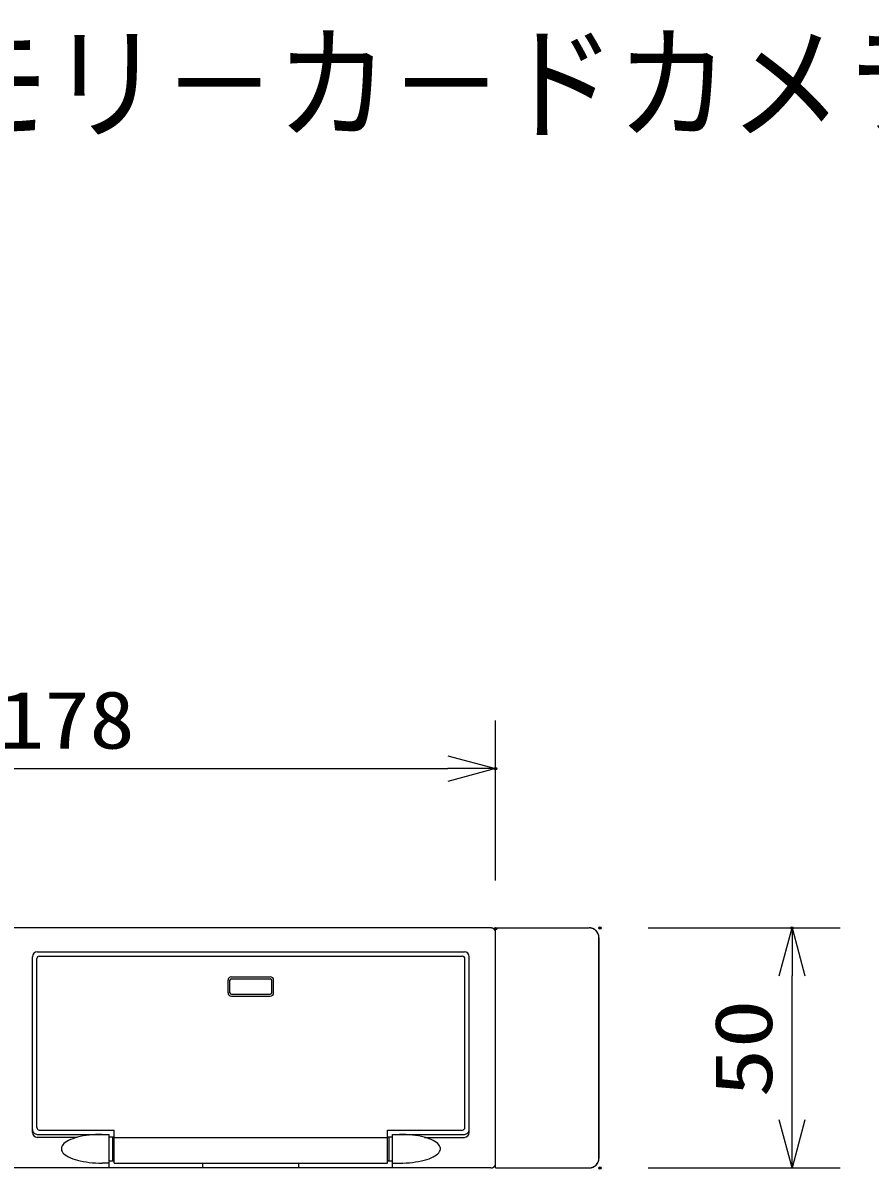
# Model space of a CAD drawing. Units: millimetres, scale not verified. Extents: x -63 to 63, y -57 to 57.
# Drawn here: x -27.15 to 8.15, y 9.6 to 57.35 of the extents above; entities that cross this region are included whole.
import ezdxf
from ezdxf.enums import TextEntityAlignment as Align

# ---------------------------------------------------------------- set-up
doc = ezdxf.new("R2010")
doc.units = ezdxf.units.MM
doc.header["$LTSCALE"] = 0.190236
doc.header["$PDMODE"] = 32
doc.header["$PDSIZE"] = 0.0951
for name, color, linetype in [('0-0_MOJI1', 2, 'Continuous'), ('0-2_GAIKEI', 1, 'Continuous'), ('0-3_WAKU', 7, 'Continuous')]:
    doc.layers.add(name, color=color, linetype=linetype)
doc.styles.add('ＭＳ ゴシック', font='')
doc.styles.get('ＭＳ ゴシック').set_extended_font_data('MS Gothic')

# ---------------------------------------------------------------- blocks, each defined once
blk = doc.blocks.new('_OPEN30')
at = {"layer": '0-3_WAKU'}
blk.add_line((0, 0), (-1, 0), dxfattribs=at)
blk.add_lwpolyline([(-1, 0.26795), (0, 0), (-1, -0.26795)], dxfattribs=at)

msp = doc.modelspace()

# ---------------------------------------------------------------- linework, layer by layer
at = {"layer": '0-2_GAIKEI', "color": 3}
for p, q in [((-7.4529, 21.6199), (-7.4529, 28.2901)), ((-41.053, 26.2901), (-9.4529, 26.2901)), ((-1.1016, 19.6517), (6.8984, 19.6517)), ((4.8984, 11.6517), (4.8984, 17.6517)), ((-1.1016, 9.6517), (6.8984, 9.6517))]:
    msp.add_line(p, q, dxfattribs=at)
at = {"layer": '0-2_GAIKEI', "color": 7}
for p, q in [((-7.6531, 19.6517), (-42.8528, 19.6517)), ((-7.6448, 19.6516), (-7.6531, 19.6517)), ((-7.4529, 19.6517), (-3.5527, 19.6517)), ((-7.4529, 9.6517), (-7.4529, 19.6517)), ((-3.1529, 19.2518), (-3.1529, 10.0517)), ((-3.1529, 19.2348), (-3.1529, 19.2518)), ((-3.1532, 10.0351), (-3.1529, 10.0517)), ((-7.6531, 9.6517), (-42.8528, 9.6517)), ((-7.453, 9.8427), (-7.4529, 9.8509)), ((-7.4529, 9.6517), (-3.5527, 9.6517))]:
    msp.add_line(p, q, dxfattribs=at)
at = {"layer": '0-2_GAIKEI'}
for p, q in [((-26.5512, 18.6519), (-8.7533, 18.6519)), ((-26.7514, 11.126), (-26.7514, 18.4516)), ((-26.5709, 11.3315), (-26.5709, 18.3716)), ((-26.4714, 18.4719), (-8.8333, 18.4719)), ((-8.7336, 11.3315), (-8.7336, 18.3716)), ((-8.5531, 11.126), (-8.5531, 18.4516)), ((-18.6035, 16.9514), (-18.6035, 17.4721)), ((-18.5235, 16.9514), (-18.5235, 17.4721)), ((-18.4642, 17.6122), (-16.8435, 17.6122)), ((-18.4642, 17.5324), (-16.8435, 17.5324)), ((-16.7841, 16.9514), (-16.7841, 17.4721)), ((-16.7042, 16.9514), (-16.7042, 17.4721)), ((-18.4642, 16.8926), (-16.8435, 16.8926)), ((-18.4642, 16.8121), (-16.8435, 16.8121)), ((-26.5512, 11.0515), (-23.5512, 11.0515)), ((-26.4714, 11.2315), (-23.3514, 11.2315)), ((-24.6414, 10.9829), (-24.7599, 10.9586)), ((-24.5174, 11.003), (-24.6414, 10.9829)), ((-24.3894, 11.0206), (-24.5174, 11.003)), ((-24.2584, 11.0345), (-24.3894, 11.0206)), ((-24.124, 11.0437), (-24.2584, 11.0345)), ((-23.9882, 11.0495), (-24.124, 11.0437)), ((-23.8512, 11.0515), (-23.9882, 11.0495)), ((-23.5512, 9.6517), (-23.5512, 11.0515)), ((-23.3514, 9.8509), (-23.3514, 11.2315)), ((-11.9535, 11.2315), (-8.8333, 11.2315)), ((-11.9535, 9.8509), (-11.9535, 11.2315)), ((-11.7535, 9.6517), (-11.7535, 11.0515)), ((-11.7535, 11.0515), (-8.7533, 11.0515)), ((-11.3169, 11.0495), (-11.4533, 11.0515)), ((-11.1807, 11.0437), (-11.3169, 11.0495)), ((-11.0463, 11.0345), (-11.1807, 11.0437)), ((-10.9151, 11.0206), (-11.0463, 11.0345)), ((-10.7871, 11.003), (-10.9151, 11.0206)), ((-10.6633, 10.9829), (-10.7871, 11.003)), ((-10.5448, 10.9586), (-10.6633, 10.9829)), ((-24.893, 10.9253), (-26.5512, 10.9253)), ((-25.539, 10.5237), (-25.5499, 10.4751)), ((-25.5172, 10.5719), (-25.539, 10.5237)), ((-25.4845, 10.6186), (-25.5172, 10.5719)), ((-25.4409, 10.6637), (-25.4845, 10.6186)), ((-25.3871, 10.7085), (-25.4409, 10.6637)), ((-25.3236, 10.7515), (-25.3871, 10.7085)), ((-25.2503, 10.7923), (-25.3236, 10.7515)), ((-25.1684, 10.8311), (-25.2503, 10.7923)), ((-25.0776, 10.8671), (-25.1684, 10.8311)), ((-24.979, 10.9002), (-25.0776, 10.8671)), ((-24.8726, 10.9316), (-24.979, 10.9002)), ((-24.7599, 10.9586), (-24.8726, 10.9316)), ((-23.5512, 10.9511), (-23.3514, 10.9511)), ((-23.411, 9.9513), (-23.411, 10.9511)), ((-23.3514, 10.9253), (-11.9535, 10.9253)), ((-11.9535, 10.9511), (-11.7535, 10.9511)), ((-11.8936, 9.9513), (-11.8936, 10.9511)), ((-10.4321, 10.9316), (-10.5448, 10.9586)), ((-10.3259, 10.9002), (-10.4321, 10.9316)), ((-10.4117, 10.9253), (-8.7533, 10.9253)), ((-10.2273, 10.8671), (-10.3259, 10.9002)), ((-10.1365, 10.8311), (-10.2273, 10.8671)), ((-10.0542, 10.7923), (-10.1365, 10.8311)), ((-9.9812, 10.7515), (-10.0542, 10.7923)), ((-9.9176, 10.7085), (-9.9812, 10.7515)), ((-9.864, 10.6637), (-9.9176, 10.7085)), ((-9.8205, 10.6186), (-9.864, 10.6637)), ((-9.7875, 10.5719), (-9.8205, 10.6186)), ((-9.7659, 10.5237), (-9.7875, 10.5719)), ((-9.7548, 10.4751), (-9.7659, 10.5237)), ((-25.5499, 10.4751), (-25.5499, 10.4276)), ((-25.5499, 10.4276), (-25.539, 10.379)), ((-25.539, 10.379), (-25.5172, 10.3312)), ((-25.5172, 10.3312), (-25.4845, 10.2845)), ((-25.4845, 10.2845), (-25.4409, 10.2388)), ((-25.4409, 10.2388), (-25.3871, 10.1943)), ((-25.3871, 10.1943), (-25.3236, 10.1513)), ((-25.3236, 10.1513), (-25.2503, 10.1101)), ((-25.2503, 10.1101), (-25.1684, 10.0721)), ((-25.1684, 10.0721), (-25.0776, 10.0356)), ((-25.0776, 10.0356), (-24.979, 10.0022)), ((-10.3259, 10.0022), (-10.2273, 10.0356)), ((-10.2273, 10.0356), (-10.1365, 10.0721)), ((-10.1365, 10.0721), (-10.0542, 10.1101)), ((-10.0542, 10.1101), (-9.9812, 10.1513)), ((-9.9812, 10.1513), (-9.9176, 10.1943)), ((-9.9176, 10.1943), (-9.864, 10.2388)), ((-9.864, 10.2388), (-9.8205, 10.2845)), ((-9.8205, 10.2845), (-9.7875, 10.3312)), ((-9.7875, 10.3312), (-9.7659, 10.379)), ((-9.7659, 10.379), (-9.7548, 10.4276)), ((-9.7548, 10.4276), (-9.7548, 10.4751)), ((-24.979, 10.0022), (-24.8726, 9.9721)), ((-24.8726, 9.9721), (-24.7599, 9.9443)), ((-24.7599, 9.9443), (-24.6414, 9.92)), ((-24.6414, 9.92), (-24.5174, 9.8995)), ((-24.5174, 9.8995), (-24.3894, 9.8819)), ((-24.3894, 9.8819), (-24.2584, 9.8689)), ((-24.2584, 9.8689), (-24.124, 9.8595)), ((-24.124, 9.8595), (-23.9882, 9.8536)), ((-23.9882, 9.8536), (-23.8512, 9.8509)), ((-23.5512, 9.8509), (-23.8512, 9.8509)), ((-23.5512, 9.9513), (-23.3514, 9.9513)), ((-23.3514, 9.8509), (-11.9535, 9.8509)), ((-19.6543, 9.68), (-19.6543, 9.8509)), ((-15.6539, 9.68), (-15.6539, 9.8509)), ((-11.9535, 9.9513), (-11.7535, 9.9513)), ((-11.7535, 9.8509), (-11.4533, 9.8509)), ((-11.4533, 9.8509), (-11.3169, 9.8536)), ((-11.3169, 9.8536), (-11.1807, 9.8595)), ((-11.1807, 9.8595), (-11.0463, 9.8689)), ((-11.0463, 9.8689), (-10.9151, 9.8819)), ((-10.9151, 9.8819), (-10.7871, 9.8995)), ((-10.7871, 9.8995), (-10.6633, 9.92)), ((-10.6633, 9.92), (-10.5448, 9.9443)), ((-10.5448, 9.9443), (-10.4321, 9.9721)), ((-10.4321, 9.9721), (-10.3259, 10.0022))]:
    msp.add_line(p, q, dxfattribs=at)
at = {"layer": '0-2_GAIKEI', "color": 7}
for points in [[(-7.4529, 19.4525), (-7.453, 19.4608), (-7.4535, 19.4689), (-7.4543, 19.4769), (-7.4555, 19.4849), (-7.4569, 19.4927), (-7.4587, 19.5004), (-7.4607, 19.5081), (-7.4631, 19.5155), (-7.4657, 19.5229), (-7.4686, 19.5301), (-7.4718, 19.5372), (-7.4752, 19.5441), (-7.4789, 19.5509), (-7.4829, 19.5575), (-7.4871, 19.564), (-7.4915, 19.5702), (-7.4962, 19.5763), (-7.5011, 19.5822), (-7.5062, 19.5879), (-7.5116, 19.5934), (-7.5171, 19.5987), (-7.5228, 19.6038), (-7.5288, 19.6087), (-7.5349, 19.6133), (-7.5412, 19.6177), (-7.5477, 19.6219), (-7.5543, 19.6258), (-7.5611, 19.6295), (-7.5681, 19.6329), (-7.5752, 19.6361), (-7.5825, 19.639), (-7.5898, 19.6416), (-7.5974, 19.6439), (-7.605, 19.6459), (-7.6128, 19.6477), (-7.6206, 19.6491), (-7.6286, 19.6502), (-7.6367, 19.6511), (-7.6448, 19.6516)], [(-3.5363, 19.6514), (-3.5527, 19.6517), (-3.5527, 19.6517)], [(-3.1529, 19.2518), (-3.1532, 19.2683), (-3.1542, 19.2847), (-3.1558, 19.3008), (-3.1581, 19.3168), (-3.161, 19.3326), (-3.1645, 19.3481), (-3.1686, 19.3634), (-3.1733, 19.3784), (-3.1785, 19.3932), (-3.1843, 19.4077), (-3.1907, 19.422), (-3.1975, 19.4359), (-3.2049, 19.4495), (-3.2128, 19.4628), (-3.2212, 19.4757), (-3.2301, 19.4883), (-3.2394, 19.5005), (-3.2492, 19.5123), (-3.2594, 19.5238), (-3.2701, 19.5348), (-3.2811, 19.5455), (-3.2926, 19.5557), (-3.3045, 19.5654), (-3.3167, 19.5748), (-3.3293, 19.5836), (-3.3422, 19.592), (-3.3555, 19.5998), (-3.3691, 19.6072), (-3.383, 19.6141), (-3.3972, 19.6204), (-3.4117, 19.6262), (-3.4264, 19.6314), (-3.4415, 19.6361), (-3.4567, 19.6401), (-3.4722, 19.6436), (-3.4879, 19.6465), (-3.5039, 19.6488), (-3.52, 19.6504), (-3.5363, 19.6514)], [(-3.1529, 10.0517), (-3.1529, 10.0686), (-3.1529, 10.1184), (-3.1529, 10.1991), (-3.1529, 10.3093), (-3.1529, 10.447), (-3.1529, 10.6106), (-3.1529, 10.7983), (-3.1529, 11.0085), (-3.1529, 11.2393), (-3.1529, 11.4892), (-3.1529, 11.7563), (-3.1529, 12.0389), (-3.1529, 12.3353), (-3.1529, 12.6438), (-3.1529, 12.9626), (-3.1529, 13.2901), (-3.1529, 13.6245), (-3.1529, 13.964), (-3.1529, 14.307), (-3.1529, 14.6517), (-3.1529, 14.9964), (-3.1529, 15.3394), (-3.1529, 15.679), (-3.1529, 16.0133), (-3.1529, 16.3408), (-3.1529, 16.6596), (-3.1529, 16.9681), (-3.1529, 17.2645), (-3.1529, 17.5471), (-3.1529, 17.8142), (-3.1529, 18.0641), (-3.1529, 18.2949), (-3.1529, 18.5051), (-3.1529, 18.6928), (-3.1529, 18.8564), (-3.1529, 18.9941), (-3.1529, 19.1043), (-3.1529, 19.1851), (-3.1529, 19.2348)], [(-3.5527, 9.6517), (-3.5363, 9.652), (-3.52, 9.653), (-3.5039, 9.6546), (-3.4879, 9.6569), (-3.4722, 9.6598), (-3.4567, 9.6633), (-3.4415, 9.6674), (-3.4264, 9.672), (-3.4117, 9.6773), (-3.3972, 9.6831), (-3.383, 9.6894), (-3.3691, 9.6963), (-3.3555, 9.7036), (-3.3422, 9.7115), (-3.3293, 9.7199), (-3.3167, 9.7288), (-3.3045, 9.7381), (-3.2926, 9.7478), (-3.2811, 9.7581), (-3.2701, 9.7687), (-3.2594, 9.7798), (-3.2492, 9.7912), (-3.2394, 9.8031), (-3.2301, 9.8153), (-3.2212, 9.8279), (-3.2128, 9.8408), (-3.2049, 9.8541), (-3.1975, 9.8677), (-3.1907, 9.8816), (-3.1843, 9.8958), (-3.1785, 9.9103), (-3.1733, 9.9251), (-3.1686, 9.9401), (-3.1645, 9.9554), (-3.161, 9.9709), (-3.1581, 9.9867), (-3.1558, 10.0027), (-3.1542, 10.0188), (-3.1532, 10.0351)], [(-7.6531, 9.6517), (-7.6448, 9.6518), (-7.6367, 9.6523), (-7.6286, 9.6532), (-7.6206, 9.6543), (-7.6128, 9.6557), (-7.605, 9.6575), (-7.5974, 9.6595), (-7.5898, 9.6618), (-7.5825, 9.6644), (-7.5752, 9.6673), (-7.5681, 9.6705), (-7.5611, 9.6739), (-7.5543, 9.6776), (-7.5477, 9.6815), (-7.5412, 9.6857), (-7.5349, 9.6901), (-7.5288, 9.6947), (-7.5228, 9.6996), (-7.5171, 9.7047), (-7.5116, 9.71), (-7.5062, 9.7155), (-7.5011, 9.7212), (-7.4962, 9.7271), (-7.4915, 9.7332), (-7.4871, 9.7394), (-7.4829, 9.7459), (-7.4789, 9.7525), (-7.4752, 9.7593), (-7.4718, 9.7662), (-7.4686, 9.7733), (-7.4657, 9.7805), (-7.4631, 9.7879), (-7.4607, 9.7953), (-7.4587, 9.803), (-7.4569, 9.8107), (-7.4555, 9.8185), (-7.4543, 9.8265), (-7.4535, 9.8345), (-7.453, 9.8427)]]:
    msp.add_lwpolyline(points, dxfattribs=at)
for centre, radius, start, end in [((-3.5525, 19.2521), 0.3996, 359.95137, 90.03524), ((-3.5527, 10.0516), 0.3999, 269.99905, 0.01433)]:
    msp.add_arc(centre, radius, start, end, dxfattribs=at)
at = {"layer": '0-2_GAIKEI'}
for centre, radius, start, end in [((-26.5511, 18.4516), 0.2004, 90.04152, 179.98521), ((-8.7534, 18.4516), 0.2004, 0.01479, 89.95848), ((-26.4713, 18.3723), 0.0996, 89.95216, 180.36913), ((-8.8332, 18.3723), 0.0996, 359.63087, 90.04784), ((-18.4635, 17.4722), 0.14, 90.28454, 180.02206), ((-18.4635, 17.4724), 0.06, 90.62209, 180.27314), ((-16.8442, 17.4722), 0.14, 359.97794, 89.71546), ((-16.8441, 17.4724), 0.06, 359.72686, 89.37791), ((-18.4641, 16.9515), 0.1394, 180.02246, 269.97754), ((-18.4643, 16.9518), 0.0592, 180.38048, 270.07245), ((-16.8434, 16.9518), 0.0592, 269.92755, 359.61952), ((-16.8435, 16.9515), 0.1394, 270.02246, 359.97754), ((-26.5511, 11.1261), 0.2004, 180.01479, 269.95848), ((-26.5513, 11.2517), 0.2001, 180.02652, 270.02697), ((-26.4712, 11.3312), 0.0997, 179.78272, 270.00289), ((-8.8333, 11.3312), 0.0997, 269.99711, 0.21728), ((-8.7532, 11.2517), 0.2001, 269.97303, 359.97348), ((-8.7534, 11.1261), 0.2004, 270.04152, 359.98521)]:
    msp.add_arc(centre, radius, start, end, dxfattribs=at)
at = {"layer": '0-3_WAKU'}
for p in [(-7.4529, 26.2901), (-7.4529, 19.6199), (-3.1016, 19.6517), (4.8984, 19.6517), (-3.1016, 9.6517)]:
    msp.add_point(p, dxfattribs=at)

# ---------------------------------------------------------------- block references
at = {"layer": '0-2_GAIKEI', "xscale": 2, "yscale": 2}
msp.add_blockref('_OPEN30', (-7.4529, 26.2901), dxfattribs=at)
for p, rotation in [((4.8984, 19.6517), 90), ((4.8984, 9.6517), 270)]:
    msp.add_blockref('_OPEN30', p, dxfattribs=dict(at, rotation=rotation))

# ---------------------------------------------------------------- texts
at = {"layer": '0-0_MOJI1', "style": 'ＭＳ ゴシック', "width": 0.9}
msp.add_text('メモリ－カ－ドカメラレコ－ダ－', height=3.848, dxfattribs=at).set_placement((-35.5001, 51.7599), align=Align.BOTTOM_LEFT)
at = {"layer": '0-2_GAIKEI', "color": 3, "style": 'ＭＳ ゴシック', "width": 1.15}
msp.add_text('178', height=2.406, dxfattribs=at).set_placement((-28.1401, 26.3996), align=Align.BOTTOM_LEFT)
at = {"layer": '0-2_GAIKEI', "color": 3, "style": 'ＭＳ ゴシック', "width": 1.25}
msp.add_text('50', height=2.406, rotation=90, dxfattribs=at).set_placement((4.7888, 12.5848), align=Align.BOTTOM_LEFT)

doc.saveas('drawing.dxf')
